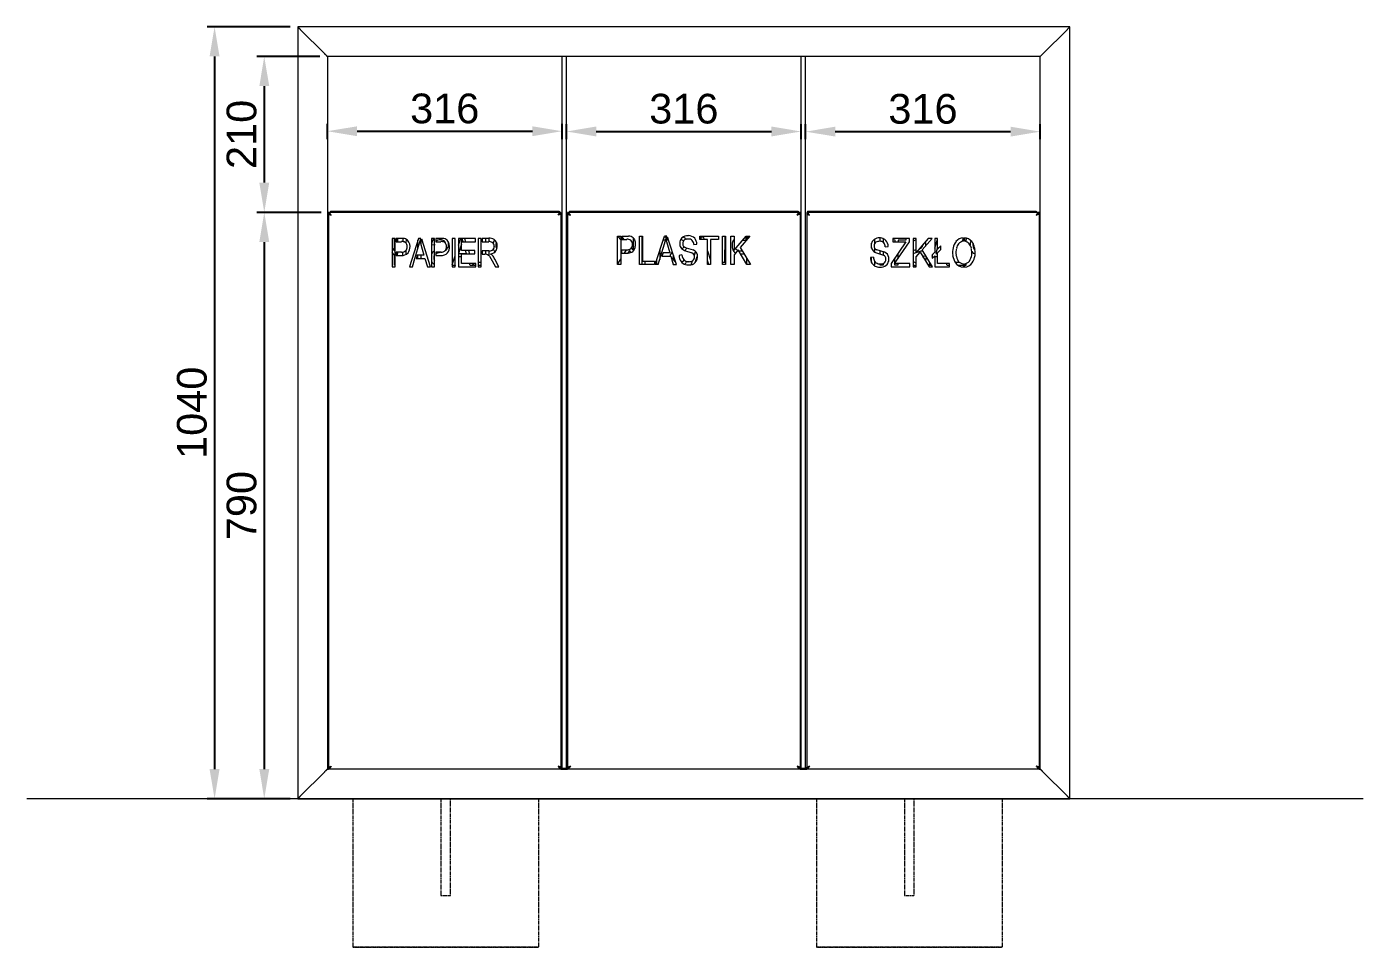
# Model space of a CAD drawing. Header units: millimetres. Extents: x -156 to 4016, y 178 to 3215.
# Drawn here: x -156 to 1644, y 1975 to 3215 of the extents above; entities that cross this region are included whole.
import ezdxf

# ---------------------------------------------------------------- set-up
doc = ezdxf.new("R2010")
doc.units = ezdxf.units.MM
doc.linetypes.add('HIDDEN', pattern=[1.905, 1.27, -0.635])
for name, color, linetype, lineweight in [('ZANO_R', 7, 'Continuous', 0), ('ZANO_R_przerywana', 7, 'HIDDEN', 0), ('ZANO_W', 1, 'Continuous', 0)]:
    doc.layers.add(name, color=color, linetype=linetype, lineweight=lineweight)
doc.styles.get("Standard").update_dxf_attribs({"font": 'ARIALUNI.TTF'})
doc.dimstyles.new('pl i ang', dxfattribs={"dimtxt": 50, "dimasz": 50, "dimexe": 1.25, "dimexo": 0.625, "dimgap": 10, "dimtad": 1, "dimtoh": 1, "dimtxsty": 'Standard', "dimcen": 2.5, "dimclrd": 1, "dimclre": 1, "dimclrt": 1, "dimadec": 0, "dimazin": 0, "dimtfac": 1, "dimtmove": 0, "dimatfit": 3, "dimfxl": 1, "dimarcsym": 1})

# ---------------------------------------------------------------- blocks, each defined once
blk = doc.blocks.new('*D395')
at = {"layer": 'ZANO_W', "color": 1, "lineweight": -2}
for p, q in [((239.3, 3174.9), (154.3, 3174.9)), ((164.3, 3134.9), (164.3, 3004.9)), ((240.8, 2964.9), (154.3, 2964.9))]:
    blk.add_line(p, q, dxfattribs=at)
at = {"layer": 'ZANO_W', "color": 1}
for points in [[(171, 3134.9), (157.7, 3134.9), (164.3, 3174.9)], [(157.7, 3004.9), (171, 3004.9), (164.3, 2964.9)]]:
    blk.add_solid(points, dxfattribs=at)
at = {"layer": 'ZANO_W', "color": 1, "insert": (133.9, 3069.9), "char_height": 40, "attachment_point": 5, "rotation": 90}
blk.add_mtext('210', dxfattribs=at)
blk = doc.blocks.new('*D396')
at = {"layer": 'ZANO_W', "color": 1, "lineweight": -2}
for p, q in [((240.8, 2964.9), (154.3, 2964.9)), ((164.3, 2924.9), (164.3, 2214.9)), ((199.3, 2174.9), (154.3, 2174.9))]:
    blk.add_line(p, q, dxfattribs=at)
at = {"layer": 'ZANO_W', "color": 1}
for points in [[(171, 2924.9), (157.7, 2924.9), (164.3, 2964.9)], [(157.7, 2214.9), (171, 2214.9), (164.3, 2174.9)]]:
    blk.add_solid(points, dxfattribs=at)
at = {"layer": 'ZANO_W', "color": 1, "insert": (133.9, 2569.9), "char_height": 40, "attachment_point": 5, "rotation": 90}
blk.add_mtext('790', dxfattribs=at)
blk = doc.blocks.new('*D397')
at = {"layer": 'ZANO_W', "color": 1, "lineweight": -2}
for p, q in [((199.3, 3214.9), (87.4, 3214.9)), ((97.4, 3174.9), (97.4, 2214.9)), ((199.3, 2174.9), (87.4, 2174.9))]:
    blk.add_line(p, q, dxfattribs=at)
at = {"layer": 'ZANO_W', "color": 1}
for points in [[(104.1, 3174.9), (90.7, 3174.9), (97.4, 3214.9)], [(90.7, 2214.9), (104.1, 2214.9), (97.4, 2174.9)]]:
    blk.add_solid(points, dxfattribs=at)
at = {"layer": 'ZANO_W', "color": 1, "insert": (67, 2694.9), "char_height": 40, "attachment_point": 5, "rotation": 90}
blk.add_mtext('1040', dxfattribs=at)
blk = doc.blocks.new('*D402')
at = {"layer": 'ZANO_W', "color": 1, "lineweight": -2}
for p, q in [((249.3, 3063.5), (249.3, 3084.2)), ((565.3, 3063.5), (565.3, 3084.2)), ((289.3, 3074.2), (525.3, 3074.2))]:
    blk.add_line(p, q, dxfattribs=at)
at = {"layer": 'ZANO_W', "color": 1}
for points in [[(289.3, 3080.8), (289.3, 3067.5), (249.3, 3074.2)], [(525.3, 3067.5), (525.3, 3080.8), (565.3, 3074.2)]]:
    blk.add_solid(points, dxfattribs=at)
at = {"layer": 'ZANO_W', "color": 1, "insert": (407.3, 3104.6), "char_height": 40, "attachment_point": 5}
blk.add_mtext('316', dxfattribs=at)
blk = doc.blocks.new('*D403')
at = {"layer": 'ZANO_W', "color": 1, "lineweight": -2}
for p, q in [((571.3, 3063.5), (571.3, 3083.8)), ((887.3, 3063.5), (887.3, 3083.8)), ((611.3, 3073.8), (847.3, 3073.8))]:
    blk.add_line(p, q, dxfattribs=at)
at = {"layer": 'ZANO_W', "color": 1}
for points in [[(611.3, 3080.5), (611.3, 3067.2), (571.3, 3073.8)], [(847.3, 3067.2), (847.3, 3080.5), (887.3, 3073.8)]]:
    blk.add_solid(points, dxfattribs=at)
at = {"layer": 'ZANO_W', "color": 1, "insert": (729.3, 3104.3), "char_height": 40, "attachment_point": 5}
blk.add_mtext('316', dxfattribs=at)
blk = doc.blocks.new('*D404')
at = {"layer": 'ZANO_W', "color": 1, "lineweight": -2}
for p, q in [((893.3, 3063.5), (893.3, 3083.6)), ((1209.3, 3063.5), (1209.3, 3083.6)), ((933.3, 3073.6), (1169.3, 3073.6))]:
    blk.add_line(p, q, dxfattribs=at)
at = {"layer": 'ZANO_W', "color": 1}
for points in [[(933.3, 3080.3), (933.3, 3067), (893.3, 3073.6)], [(1169.3, 3067), (1169.3, 3080.3), (1209.3, 3073.6)]]:
    blk.add_solid(points, dxfattribs=at)
at = {"layer": 'ZANO_W', "color": 1, "insert": (1051.3, 3104.1), "char_height": 40, "attachment_point": 5}
blk.add_mtext('316', dxfattribs=at)

msp = doc.modelspace()

# ---------------------------------------------------------------- linework, layer by layer
at = {"layer": 'ZANO_R'}
for p, q in [((1249.3, 3214.9), (209.3, 3214.9)), ((209.3, 3214.9), (209.3, 2174.9)), ((210.5, 3213.7), (210.5, 3213.7)), ((211.8, 3212.5), (211.8, 3212.4)), ((245.3, 3178.9), (213.3, 3210.9)), ((213.3, 3210.9), (245.3, 3178.9)), ((1213.3, 3178.9), (1245.3, 3210.9)), ((1245.3, 3210.9), (1213.3, 3178.9)), ((1246.8, 3212.4), (1246.8, 3212.5)), ((1248, 3213.7), (1248, 3213.7)), ((1249.3, 2174.9), (1249.3, 3214.9)), ((226, 3198.2), (226, 3198.2)), ((230.5, 3193.7), (230.5, 3193.7)), ((1228, 3193.7), (1228, 3193.7)), ((1232.5, 3198.2), (1232.5, 3198.2)), ((244.8, 3179.4), (244.8, 3179.5)), ((247, 3177.2), (247, 3177.2)), ((1209.3, 3174.9), (249.3, 3174.9)), ((249.3, 3174.9), (249.3, 2214.9)), ((565.3, 2215.9), (565.3, 3174.9)), ((571.3, 2215.9), (571.3, 3174.9)), ((887.3, 2215.9), (887.3, 3174.9)), ((893.3, 2215.9), (893.3, 3174.9)), ((1209.3, 2214.9), (1209.3, 3174.9)), ((1211.5, 3177.2), (1211.5, 3177.2)), ((1213.8, 3179.5), (1213.8, 3179.4)), ((250.8, 2964.9), (250.8, 2962.9)), ((563.8, 2964.9), (250.8, 2964.9)), ((250.8, 2962.8), (251.4, 2962.8)), ((250.8, 2962.8), (250.8, 2217)), ((253.3, 2966.4), (561.3, 2966.4)), ((253.3, 2966.4), (253.3, 2964.9)), ((253.3, 2962.1), (253.3, 2962)), ((561.3, 2966.4), (561.3, 2964.9)), ((561.3, 2962.1), (561.3, 2962)), ((563.8, 2962.8), (563.1, 2962.8)), ((563.8, 2964.9), (563.8, 2962.9)), ((563.8, 2962.8), (563.8, 2217)), ((572.8, 2964.9), (572.8, 2962.9)), ((885.8, 2964.9), (572.8, 2964.9)), ((572.8, 2962.8), (573.4, 2962.8)), ((572.8, 2962.8), (572.8, 2217)), ((575.3, 2966.4), (575.3, 2964.9)), ((575.3, 2966.4), (883.3, 2966.4)), ((575.3, 2962.1), (575.3, 2962)), ((883.3, 2966.4), (883.3, 2964.9)), ((883.3, 2962.1), (883.3, 2962)), ((885.8, 2962.8), (885.1, 2962.8)), ((885.8, 2964.9), (885.8, 2962.9)), ((885.8, 2962.8), (885.8, 2217)), ((894.8, 2964.9), (894.8, 2962.9)), ((1207.8, 2964.9), (894.8, 2964.9)), ((894.8, 2962.8), (895.4, 2962.8)), ((894.8, 2962.8), (894.8, 2217)), ((895.8, 2966.4), (895.8, 2964.9)), ((895.8, 2966.4), (1203.8, 2966.4)), ((897.8, 2961.7), (897.8, 2961.7)), ((1203.8, 2966.4), (1203.8, 2964.9)), ((1207.8, 2962.8), (1207.1, 2962.8)), ((1207.8, 2964.9), (1207.8, 2962.9)), ((1207.8, 2962.8), (1207.8, 2217)), ((340.6, 2929.9), (336.6, 2929.9)), ((336.6, 2929.9), (336.6, 2891.4)), ((336.6, 2916.7), (339.6, 2913.1)), ((339.6, 2913.1), (339.7, 2929.9)), ((340.6, 2891.4), (340.6, 2929.9)), ((348.5, 2929.9), (342.1, 2929.9)), ((342.1, 2929.9), (342.1, 2925.4)), ((342.1, 2925.4), (348.9, 2925.4)), ((343.7, 2929.9), (343.6, 2925.4)), ((351.2, 2925.4), (351.2, 2929.8)), ((355.2, 2928.9), (355.1, 2923.4)), ((372, 2929.9), (359.7, 2891.4)), ((367.2, 2902.9), (375.1, 2929.9)), ((371.1, 2916.4), (371.2, 2927.5)), ((375.1, 2929.9), (372, 2929.9)), ((376.3, 2928.7), (374.7, 2923.3)), ((374.7, 2923.3), (379.3, 2907.4)), ((375.2, 2924.9), (375.1, 2921.7)), ((376.6, 2927.6), (375.9, 2927.6)), ((388.2, 2891.4), (376.3, 2928.7)), ((393.7, 2929.9), (389.7, 2929.9)), ((389.7, 2929.9), (389.7, 2891.4)), ((393.7, 2920.5), (389.7, 2921)), ((393.7, 2891.4), (393.7, 2929.9)), ((393.7, 2921.9), (393.7, 2920.5)), ((401.6, 2929.9), (395.2, 2929.9)), ((395.2, 2929.9), (395.2, 2925.4)), ((395.2, 2925.4), (402, 2925.4)), ((421.3, 2929.9), (417.3, 2929.9)), ((417.3, 2929.9), (417.3, 2891.4)), ((421.3, 2891.4), (421.3, 2929.9)), ((425.9, 2929.9), (425.9, 2891.4)), ((448.9, 2929.9), (425.9, 2929.9)), ((425.9, 2920.5), (428.9, 2929.9)), ((429.9, 2922), (426, 2909.3)), ((429.1, 2929.9), (430.4, 2925.4)), ((429.9, 2913.4), (429.9, 2925.4)), ((429.9, 2925.4), (448.9, 2925.4)), ((432, 2925.4), (430.7, 2929.9)), ((434, 2929.9), (435.4, 2925.4)), ((448.9, 2925.4), (448.9, 2929.9)), ((456.4, 2929.9), (452.4, 2929.9)), ((452.4, 2929.9), (452.4, 2891.4)), ((456.4, 2891.4), (456.4, 2929.9)), ((466.6, 2929.9), (457.9, 2929.9)), ((457.9, 2929.9), (457.9, 2925.4)), ((457.9, 2925.4), (466.9, 2925.4)), ((462.7, 2925.4), (462.8, 2929.9)), ((466.8, 2930), (466.7, 2925.4)), ((473.9, 2919.3), (473.9, 2919.1)), ((640.2, 2933), (644.3, 2933)), ((640.2, 2894.5), (640.2, 2933)), ((640.3, 2932.4), (644.3, 2932.4)), ((644.3, 2927.7), (640.3, 2932.4)), ((644.3, 2933), (644.3, 2894.5)), ((645.8, 2933), (645.8, 2928.5)), ((645.8, 2933), (654.6, 2932.9)), ((645.8, 2931.9), (648.6, 2928.5)), ((645.8, 2928.5), (652.6, 2928.5)), ((658.7, 2916.6), (661.5, 2913.2)), ((661.6, 2913.3), (661.7, 2929.8)), ((669.8, 2933), (673.8, 2933)), ((669.8, 2894.5), (669.8, 2933)), ((673, 2894.5), (673.2, 2932.2)), ((673.2, 2932.2), (673.8, 2932.2)), ((673.8, 2933), (673.8, 2899)), ((690.8, 2894.5), (703.1, 2933)), ((694.9, 2894.5), (706.4, 2933)), ((704.8, 2927.6), (701.4, 2927.6)), ((702.8, 2932.1), (706.1, 2932.1)), ((706.4, 2933), (703.1, 2933)), ((705.8, 2925.8), (707.5, 2931.4)), ((705.8, 2925.8), (710.5, 2910.5)), ((707.7, 2927.6), (706.4, 2927.6)), ((719.3, 2894.5), (707.5, 2931.4)), ((707.7, 2930.7), (707.7, 2927.6)), ((728.8, 2926.3), (728.6, 2926.4)), ((731.7, 2929.4), (732.4, 2928.7)), ((732.4, 2917.2), (741.9, 2914.4)), ((733.4, 2916.9), (733.2, 2916.5)), ((742.8, 2921.5), (746.8, 2922)), ((750.8, 2933), (775.8, 2933)), ((750.8, 2928.5), (750.8, 2933)), ((750.8, 2929.6), (751, 2930.2)), ((761.3, 2928.5), (750.8, 2928.5)), ((751, 2930.2), (751.5, 2928.5)), ((752.1, 2931.8), (755.4, 2931.8)), ((753.1, 2928.5), (752.1, 2931.8)), ((755.4, 2931.8), (756.5, 2928.5)), ((761.3, 2894.5), (761.3, 2928.5)), ((765.3, 2928.5), (765.3, 2894.5)), ((775.8, 2928.5), (765.3, 2928.5)), ((775.8, 2933), (775.8, 2928.5)), ((781.3, 2933), (785.3, 2933)), ((781.3, 2894.5), (781.3, 2933)), ((784.6, 2897.6), (784.8, 2931.6)), ((784.8, 2931.6), (785.3, 2931.6)), ((785.3, 2933), (785.3, 2894.5)), ((792.8, 2933), (796.9, 2933)), ((792.8, 2894.5), (792.8, 2933)), ((796.9, 2913.8), (813.2, 2933)), ((796.9, 2933), (796.9, 2913.8)), ((818.3, 2933), (805, 2917.4)), ((805, 2917.4), (818.9, 2894.5)), ((812.8, 2927), (808.1, 2927)), ((811.9, 2931.4), (812.8, 2931.4)), ((812.8, 2931.4), (812.8, 2927)), ((813.2, 2933), (818.3, 2933)), ((814.3, 2931.4), (817, 2931.4)), ((814.3, 2928.3), (814.3, 2931.4)), ((982.1, 2916.6), (982.1, 2923.6)), ((986.2, 2928.8), (986.1, 2922.6)), ((986.1, 2917), (986.1, 2911.6)), ((993.7, 2925.9), (993.7, 2930.4)), ((997.7, 2929.5), (997.7, 2924.6)), ((1000.6, 2918.4), (1004.6, 2918.9)), ((1028.4, 2925.4), (1008.6, 2896.1)), ((1010.6, 2929.9), (1010.6, 2925.4)), ((1033.1, 2929.9), (1010.6, 2929.9)), ((1013.7, 2927.6), (1010.6, 2927.7)), ((1010.6, 2925.4), (1028.4, 2925.4)), ((1013.2, 2895.9), (1033.1, 2925.4)), ((1013.7, 2925.4), (1013.7, 2927.6)), ((1017.7, 2927.6), (1017.7, 2925.4)), ((1028.2, 2927.6), (1017.7, 2927.6)), ((1028.2, 2929.9), (1028.2, 2927.6)), ((1033.1, 2925.4), (1033.1, 2929.9)), ((1042.1, 2929.9), (1038.1, 2929.9)), ((1038.1, 2929.9), (1038.1, 2891.4)), ((1042.1, 2910.8), (1042.1, 2929.9)), ((1058.4, 2929.9), (1042.1, 2910.8)), ((1050.2, 2914.3), (1063.5, 2929.9)), ((1063.5, 2929.9), (1058.4, 2929.9)), ((1071.1, 2929.9), (1067.1, 2929.9)), ((1067.1, 2929.9), (1067.1, 2911.2)), ((1067.1, 2916.6), (1071.1, 2928.9)), ((1071.1, 2917.9), (1068.5, 2909.3)), ((1071.1, 2915.2), (1071.1, 2929.9)), ((1075.6, 2919.7), (1071.1, 2915.2)), ((1075.6, 2915), (1075.6, 2919.7)), ((1105.2, 2925.9), (1105.3, 2930.4)), ((1105.7, 2925.9), (1105.7, 2930.4)), ((1107.1, 2930.4), (1107.1, 2925.9)), ((1109.3, 2930.2), (1109.2, 2925.5)), ((1115.9, 2926.3), (1116.1, 2926.6)), ((339.5, 2907.1), (336.6, 2910.6)), ((339.5, 2893.8), (339.5, 2907.1)), ((349, 2911.4), (342.1, 2911.4)), ((342.1, 2911.4), (342.1, 2906.9)), ((342.1, 2906.9), (348.7, 2906.9)), ((343.6, 2911.4), (343.5, 2906.9)), ((351.1, 2906.9), (351.1, 2911.5)), ((355.1, 2913.6), (355.1, 2908.1)), ((363.8, 2891.4), (367.2, 2902.9)), ((370.1, 2907.4), (368.8, 2902.9)), ((368.8, 2902.9), (380.6, 2902.9)), ((379.3, 2907.4), (370.1, 2907.4)), ((371, 2902.9), (371.1, 2907.4)), ((375.1, 2907.4), (375, 2902.9)), ((380.6, 2902.9), (384, 2891.4)), ((402.1, 2911.4), (395.2, 2911.4)), ((395.2, 2911.4), (395.2, 2906.9)), ((395.2, 2906.9), (401.9, 2906.9)), ((402.4, 2911.4), (396.3, 2909.5)), ((417.3, 2894.2), (421.3, 2906.5)), ((429.9, 2904.8), (425.9, 2904.8)), ((426, 2909.3), (435.1, 2909.3)), ((447.9, 2913.4), (429.9, 2913.4)), ((429.9, 2895.9), (429.9, 2908.9)), ((429.9, 2908.9), (447.9, 2908.9)), ((435.1, 2909.3), (435.2, 2908.9)), ((436.8, 2908.9), (435.5, 2913.4)), ((439.2, 2913.4), (440.6, 2908.9)), ((447.9, 2908.9), (447.9, 2913.4)), ((452.4, 2897.7), (456.4, 2897.6)), ((466.9, 2912.9), (457.9, 2912.9)), ((457.9, 2912.9), (457.9, 2908.4)), ((457.9, 2908.4), (461.5, 2908.4)), ((462.6, 2908.4), (462.7, 2912.9)), ((466.7, 2912.9), (466.6, 2906.9)), ((467.8, 2905.7), (471.4, 2899.7)), ((471.4, 2899.7), (475.9, 2891.4)), ((473.1, 2914.9), (472.9, 2915.5)), ((480.3, 2891.4), (474.8, 2902)), ((640.2, 2895.2), (644.3, 2901.7)), ((645.8, 2914.5), (652.6, 2914.5)), ((645.8, 2910), (645.8, 2914.5)), ((645.8, 2910), (652.4, 2910)), ((649.3, 2910), (652.1, 2914.5)), ((656.1, 2913.6), (654, 2910)), ((658.3, 2911), (656.1, 2913.6)), ((673.8, 2899), (689.8, 2899)), ((677, 2899), (677, 2894.5)), ((689.8, 2899), (689.8, 2894.5)), ((693, 2894.5), (693, 2901.5)), ((697.1, 2914.3), (697, 2901.5)), ((701.3, 2910.5), (699.9, 2906)), ((699.9, 2906), (711.8, 2906)), ((710.5, 2910.5), (701.3, 2910.5)), ((711.8, 2906), (715.1, 2894.5)), ((726.8, 2907.5), (722.8, 2907)), ((730.4, 2913.6), (740.1, 2910.5)), ((739.3, 2894.3), (741.1, 2899.8)), ((743.5, 2907.1), (745.2, 2912.2)), ((746.6, 2904.8), (744.2, 2896.8)), ((747.8, 2904.8), (746.6, 2904.8)), ((761.3, 2913), (765.3, 2900.3)), ((763, 2894.5), (761.3, 2900.2)), ((802.3, 2914.2), (796.9, 2907.8)), ((796.9, 2907.8), (796.9, 2894.5)), ((814.3, 2894.5), (802.3, 2914.2)), ((805.8, 2913), (807.6, 2913)), ((806, 2908.5), (805.8, 2908.5)), ((810.4, 2908.5), (806, 2908.5)), ((814.1, 2894.8), (814.1, 2902.3)), ((984.5, 2904.4), (980.5, 2903.9)), ((982, 2897.4), (982, 2904.1)), ((986, 2899.4), (986, 2893.8)), ((987.6, 2910.8), (998, 2907.4)), ((999.6, 2911.3), (989.1, 2914.5)), ((993.6, 2908.8), (993.6, 2913.2)), ((997.6, 2912), (997.6, 2907.5)), ((1013.5, 2896.5), (1013.5, 2903.5)), ((1017.6, 2909.5), (1017.5, 2902.4)), ((1038.1, 2913.7), (1042.1, 2914.8)), ((1038.8, 2909.5), (1038.1, 2909.2)), ((1048.6, 2912.6), (1038.8, 2909.5)), ((1042.1, 2904.8), (1047.5, 2911.2)), ((1042.1, 2891.4), (1042.1, 2904.8)), ((1047.5, 2911.2), (1059.5, 2891.4)), ((1064.1, 2891.4), (1050.2, 2914.3)), ((1052.1, 2906.4), (1055.3, 2906)), ((1067.1, 2911.2), (1063.6, 2907.7)), ((1063.6, 2905.9), (1064.5, 2908.6)), ((1063.6, 2907.7), (1063.6, 2903.2)), ((1063.6, 2903.2), (1067.1, 2906.5)), ((1067.1, 2906.5), (1067.1, 2891.4)), ((1067.1, 2904.8), (1067.1, 2904.8)), ((1071.1, 2904.8), (1067.1, 2904.8)), ((1068.5, 2909.3), (1071.1, 2909.3)), ((1071.1, 2910.5), (1075.6, 2915)), ((1071.1, 2895.9), (1071.1, 2910.5)), ((1094.6, 2897.7), (1100.5, 2897.6)), ((1121, 2914.4), (1121.4, 2914.1)), ((336.6, 2891.4), (340.6, 2891.4)), ((340.6, 2893.8), (339.5, 2893.8)), ((359.7, 2891.4), (363.8, 2891.4)), ((384, 2891.4), (388.2, 2891.4)), ((389.7, 2891.4), (393.7, 2891.4)), ((421.2, 2893.3), (417.3, 2893.4)), ((417.3, 2891.4), (421.3, 2891.4)), ((421.3, 2893.7), (421.2, 2893.3)), ((425.9, 2891.4), (449.4, 2891.4)), ((449.4, 2895.9), (429.9, 2895.9)), ((441.4, 2893.2), (440.6, 2895.9)), ((445.5, 2893.2), (441.4, 2893.2)), ((444.7, 2895.9), (445.5, 2893.2)), ((446.5, 2893.2), (446.6, 2895.9)), ((449.4, 2893.2), (446.5, 2893.2)), ((449.4, 2891.4), (449.4, 2895.9)), ((456.4, 2893.1), (452.4, 2893.2)), ((452.4, 2891.4), (456.4, 2891.4)), ((475.9, 2891.4), (480.3, 2891.4)), ((644.3, 2894.5), (640.2, 2894.5)), ((689.8, 2894.5), (669.8, 2894.5)), ((694.9, 2894.5), (690.8, 2894.5)), ((715.1, 2894.5), (719.3, 2894.5)), ((765.3, 2894.5), (761.3, 2894.5)), ((781.3, 2897.6), (784.6, 2897.6)), ((785.3, 2894.5), (781.3, 2894.5)), ((796.9, 2894.5), (792.8, 2894.5)), ((818.9, 2894.5), (814.3, 2894.5)), ((818.1, 2895.8), (818.1, 2894.5)), ((986, 2893.8), (984.8, 2893.8)), ((993.5, 2893.7), (993.5, 2895.5)), ((997.5, 2893.7), (993.5, 2893.7)), ((997.5, 2896.1), (997.5, 2893.7)), ((1008.6, 2896.1), (1008.6, 2891.4)), ((1008.6, 2891.4), (1033.6, 2891.4)), ((1033.6, 2895.9), (1013.2, 2895.9)), ((1013.5, 2893.6), (1013.5, 2895.9)), ((1017.5, 2893.6), (1013.5, 2893.6)), ((1017.5, 2895.9), (1017.5, 2893.6)), ((1033.6, 2891.4), (1033.6, 2895.9)), ((1038.1, 2891.4), (1042.1, 2891.4)), ((1059.5, 2893.4), (1060.7, 2897)), ((1062.9, 2893.3), (1059.5, 2893.4)), ((1059.5, 2891.4), (1064.1, 2891.4)), ((1067.1, 2891.4), (1087.1, 2891.4)), ((1087.1, 2895.9), (1071.1, 2895.9)), ((1083.9, 2893.2), (1083.1, 2895.9)), ((1087.1, 2893.2), (1083.9, 2893.2)), ((1087.1, 2891.4), (1087.1, 2895.9)), ((1105.7, 2893.1), (1098.9, 2893.1)), ((1105.7, 2890.9), (1105.7, 2895.4)), ((1107.1, 2895.4), (1107.1, 2890.9)), ((1109.1, 2893.1), (1107.1, 2893.1)), ((1109.1, 2895.9), (1109.1, 2893.1)), ((249.3, 2214.9), (250.8, 2214.9)), ((250.8, 2217), (251.4, 2217)), ((250.8, 2214.9), (250.8, 2216.9)), ((563.8, 2214.9), (250.8, 2214.9)), ((563.8, 2217), (563.1, 2217)), ((563.8, 2214.9), (563.8, 2216.9)), ((563.8, 2214.9), (572.8, 2214.9)), ((571.3, 2215.9), (565.3, 2215.9)), ((565.3, 2214.9), (565.3, 2215.9)), ((571.3, 2215.9), (571.3, 2214.9)), ((572.8, 2217), (573.4, 2217)), ((572.8, 2214.9), (572.8, 2216.9)), ((885.8, 2214.9), (572.8, 2214.9)), ((885.8, 2217), (885.1, 2217)), ((885.8, 2214.9), (885.8, 2216.9)), ((885.8, 2214.9), (894.8, 2214.9)), ((893.3, 2215.9), (887.3, 2215.9)), ((887.3, 2214.9), (887.3, 2215.9)), ((893.3, 2215.9), (893.3, 2214.9)), ((894.8, 2217), (895.4, 2217)), ((894.8, 2214.9), (894.8, 2216.9)), ((1207.8, 2214.9), (894.8, 2214.9)), ((1207.8, 2217), (1207.1, 2217)), ((1207.8, 2214.9), (1207.8, 2216.9)), ((1207.8, 2214.9), (1209.3, 2214.9)), ((213.3, 2178.9), (245.3, 2210.9)), ((245.3, 2210.9), (213.3, 2178.9)), ((1245.3, 2178.9), (1213.3, 2210.9)), ((1213.3, 2210.9), (1245.3, 2178.9)), ((1644.2, 2174.9), (-155.5, 2174.9)), ((209.3, 2174.9), (283.8, 2174.9)), ((283.8, 2174.9), (533.8, 2174.9)), ((533.8, 2174.9), (283.8, 2174.9)), ((402.3, 2174.9), (415.3, 2174.9)), ((402.3, 2174.9), (415.3, 2174.9)), ((533.8, 2174.9), (907.8, 2174.9)), ((907.8, 2174.9), (1157.8, 2174.9)), ((1157.8, 2174.9), (907.8, 2174.9)), ((1026.3, 2174.9), (1039.3, 2174.9)), ((1026.3, 2174.9), (1039.3, 2174.9)), ((1157.8, 2174.9), (1249.3, 2174.9))]:
    msp.add_line(p, q, dxfattribs=at)
at = {"layer": 'ZANO_R', "flags": 128}
for points in [[(213.3, 3210.9), (212.6, 3211.6), (211.9, 3212.3), (211.3, 3212.9), (210.7, 3213.5), (210.2, 3214), (209.8, 3214.4), (209.5, 3214.7), (209.3, 3214.9), (209.3, 3214.9)], [(209.3, 3214.9), (209.3, 3214.9), (209.6, 3214.6), (209.9, 3214.3), (210.4, 3213.8), (211, 3213.2), (211.7, 3212.5), (212.5, 3211.7), (213.3, 3210.9)], [(1245.3, 3210.9), (1246.1, 3211.7), (1246.8, 3212.5), (1247.5, 3213.2), (1248.1, 3213.8), (1248.6, 3214.3), (1249, 3214.6), (1249.2, 3214.9), (1249.3, 3214.9)], [(1249.3, 3214.9), (1249.2, 3214.9), (1249, 3214.7), (1248.7, 3214.4), (1248.3, 3214), (1247.8, 3213.5), (1247.3, 3212.9), (1246.6, 3212.3), (1246, 3211.6), (1245.3, 3210.9)], [(249.3, 3174.9), (249.2, 3175), (249, 3175.3), (248.6, 3175.6), (248.1, 3176.1), (247.5, 3176.7), (246.8, 3177.4), (246.1, 3178.2), (245.3, 3178.9)], [(245.3, 3178.9), (246, 3178.2), (246.6, 3177.6), (247.3, 3176.9), (247.8, 3176.4), (248.3, 3175.9), (248.7, 3175.5), (249, 3175.2), (249.2, 3175), (249.3, 3174.9)], [(1209.3, 3174.9), (1209.3, 3175), (1209.6, 3175.2), (1209.9, 3175.6), (1210.4, 3176.1), (1211, 3176.7), (1211.7, 3177.4), (1212.5, 3178.2), (1213.3, 3178.9)], [(1213.3, 3178.9), (1212.5, 3178.2), (1211.7, 3177.4), (1211, 3176.7), (1210.4, 3176.1), (1209.9, 3175.6), (1209.6, 3175.3), (1209.3, 3175), (1209.3, 3174.9)], [(254.6, 2961.1), (253.6, 2962.6), (252.6, 2963.9), (251.7, 2964.7), (250.8, 2964.9)], [(250.8, 2962.8), (251.1, 2962.4), (251.9, 2962), (253.1, 2961.6), (254.6, 2961.1)], [(560, 2961.1), (560.9, 2962.6), (561.9, 2963.9), (562.9, 2964.7), (563.8, 2964.9)], [(563.8, 2962.8), (563.5, 2962.4), (562.7, 2962), (561.4, 2961.6), (560, 2961.1)], [(576.6, 2961.1), (575.6, 2962.6), (574.6, 2963.9), (573.7, 2964.7), (572.8, 2964.9)], [(572.8, 2962.8), (573.1, 2962.4), (573.9, 2962), (575.1, 2961.6), (576.6, 2961.1)], [(882, 2961.1), (882.9, 2962.6), (883.9, 2963.9), (884.9, 2964.7), (885.8, 2964.9)], [(885.8, 2962.8), (885.5, 2962.4), (884.7, 2962), (883.4, 2961.6), (882, 2961.1)], [(898.6, 2961.1), (897.6, 2962.6), (896.6, 2963.9), (895.7, 2964.7), (894.8, 2964.9)], [(894.8, 2962.8), (895.1, 2962.4), (895.9, 2962), (897.1, 2961.6), (898.6, 2961.1)], [(1204, 2961.1), (1204.9, 2962.6), (1205.9, 2963.9), (1206.9, 2964.7), (1207.8, 2964.9)], [(1207.8, 2962.8), (1207.5, 2962.4), (1206.7, 2962), (1205.4, 2961.6), (1204, 2961.1)], [(392.6, 2929), (393.5, 2929.8), (393.7, 2929.9)], [(390.3, 2898), (389.9, 2898.7), (389.7, 2899.1)], [(396.3, 2909.5), (395.5, 2909.1), (395.2, 2909)], [(717.1, 2898.9), (717.7, 2898.5), (718.1, 2898.4)], [(733.6, 2898.7), (733.4, 2898.4), (732.8, 2897.4)], [(716, 2894.5), (715.4, 2894.8), (714.9, 2895.1)], [(1040.1, 2893.2), (1039, 2893.4), (1038.1, 2893.7)], [(245.3, 2210.9), (246.1, 2211.7), (246.8, 2212.5), (247.5, 2213.2), (248.1, 2213.8), (248.6, 2214.3), (249, 2214.6), (249.2, 2214.9), (249.3, 2214.9)], [(249.3, 2214.9), (249.2, 2214.9), (249, 2214.6), (248.6, 2214.3), (248.1, 2213.8), (247.5, 2213.2), (246.8, 2212.5), (246, 2211.7), (245.3, 2210.9)], [(254.6, 2218.7), (253.6, 2217.3), (252.6, 2216), (251.7, 2215.2), (250.8, 2214.9)], [(250.8, 2217), (251.1, 2217.5), (251.9, 2217.9), (253.1, 2218.3), (254.6, 2218.7)], [(563.8, 2217), (563.5, 2217.5), (562.7, 2217.9), (561.4, 2218.3), (560, 2218.7)], [(560, 2218.7), (560.9, 2217.3), (561.9, 2216), (562.9, 2215.2), (563.8, 2214.9)], [(572.8, 2217), (573.1, 2217.5), (573.9, 2217.9), (575.1, 2218.3), (576.6, 2218.7)], [(576.6, 2218.7), (575.6, 2217.3), (574.6, 2216), (573.7, 2215.2), (572.8, 2214.9)], [(882, 2218.7), (882.9, 2217.3), (883.9, 2216), (884.9, 2215.2), (885.8, 2214.9)], [(885.8, 2217), (885.5, 2217.5), (884.7, 2217.9), (883.4, 2218.3), (882, 2218.7)], [(894.8, 2217), (895.1, 2217.5), (895.9, 2217.9), (897.1, 2218.3), (898.6, 2218.7)], [(898.6, 2218.7), (897.6, 2217.3), (896.6, 2216), (895.7, 2215.2), (894.8, 2214.9)], [(1204, 2218.7), (1204.9, 2217.3), (1205.9, 2216), (1206.9, 2215.2), (1207.8, 2214.9)], [(1207.8, 2217), (1207.5, 2217.5), (1206.7, 2217.9), (1205.4, 2218.3), (1204, 2218.7)], [(1213.3, 2210.9), (1212.5, 2211.7), (1211.7, 2212.5), (1211, 2213.2), (1210.4, 2213.8), (1209.9, 2214.3), (1209.6, 2214.6), (1209.3, 2214.9), (1209.3, 2214.9)], [(1209.3, 2214.9), (1209.3, 2214.9), (1209.6, 2214.6), (1209.9, 2214.3), (1210.4, 2213.8), (1211, 2213.2), (1211.7, 2212.5), (1212.5, 2211.7), (1213.3, 2210.9)], [(209.3, 2174.9), (209.3, 2175), (209.6, 2175.2), (209.9, 2175.6), (210.4, 2176.1), (211, 2176.7), (211.7, 2177.4), (212.5, 2178.2), (213.3, 2178.9)], [(213.3, 2178.9), (212.6, 2178.3), (211.9, 2177.6), (211.3, 2176.9), (210.7, 2176.4), (210.2, 2175.9), (209.8, 2175.5), (209.5, 2175.2), (209.3, 2175), (209.3, 2174.9)], [(1249.3, 2174.9), (1249.2, 2175), (1249, 2175.3), (1248.6, 2175.6), (1248.1, 2176.1), (1247.5, 2176.7), (1246.8, 2177.4), (1246.1, 2178.2), (1245.3, 2178.9)], [(1245.3, 2178.9), (1246, 2178.2), (1246.6, 2177.6), (1247.3, 2176.9), (1247.8, 2176.4), (1248.3, 2175.9), (1248.7, 2175.5), (1249, 2175.2), (1249.2, 2175), (1249.3, 2174.9)]]:
    msp.add_lwpolyline(points, dxfattribs=at)
at = {"layer": 'ZANO_R'}
for centre, radius, start, end in [((250, 2956.4), 6.6, 46.0872, 83.2204), ((257, 2966.1), 5.51, 226.0832, 243.7576), ((564.5, 2956.4), 6.6, 96.7795, 133.9129), ((557.5, 2966.1), 5.51, 296.2424, 313.9161), ((572, 2956.4), 6.6, 46.0871, 83.2206), ((579, 2966.1), 5.51, 226.0829, 243.7585), ((886.5, 2956.4), 6.6, 96.7795, 133.9128), ((879.5, 2966.1), 5.51, 296.2415, 313.9165), ((894, 2956.4), 6.6, 46.0872, 83.2205), ((901, 2966.1), 5.51, 226.0856, 243.7564), ((1208.6, 2956.4), 6.6, 96.7797, 133.9123), ((1201.5, 2966.1), 5.51, 296.2394, 313.9197), ((348.9, 2907.5), 22.4, 75.1741, 91.1118), ((349.8, 2915.8), 9.72, 62.6668, 95.0603), ((349.3, 2919), 7.35, 356.9272, 47.6343), ((349.8, 2919.5), 10.8, 356.0337, 63.6041), ((349.1, 2918.1), 7.57, 321.6529, 3.3487), ((347.6, 2918.1), 13, 322.6205, 2.8219), ((403.4, 2920.5), 13.8, 141.8937, 173.6032), ((400.9, 2920.8), 7.22, 85.7839, 139.6597), ((401.8, 2919.8), 8.19, 53.9079, 92.8137), ((402, 2907.5), 22.4, 75.1741, 91.1118), ((402.9, 2915.8), 9.72, 62.6668, 95.0603), ((402.8, 2922), 5.85, 9.5545, 49.5314), ((402.4, 2919), 7.35, 356.9272, 47.6343), ((403, 2919.5), 10.8, 356.0337, 63.6041), ((402.2, 2918.1), 7.57, 321.6529, 3.3487), ((403.2, 2921.5), 9.42, 301.9676, 327.6922), ((400.8, 2918.1), 13, 322.6205, 2.8219), ((403, 2921.7), 9.63, 327.6922, 1.2065), ((402.1, 2922.1), 10.5, 358.578, 15.9855), ((467.3, 2915.1), 14.9, 64.1014, 92.7102), ((467.3, 2916.9), 8.56, 62.7784, 92.7525), ((468.1, 2919.5), 5.86, 357.7885, 58.0425), ((468.1, 2918.8), 5.86, 301.9575, 2.2115), ((487.4, 2920.3), 15.2, 157.0681, 168.4795), ((481.7, 2922.3), 9.17, 142.3781, 154.5341), ((466.8, 2919.8), 11.2, 357.7633, 51.2069), ((482.7, 2920.9), 6.57, 150.065, 185.9973), ((483.3, 2919.6), 7.08, 175.5295, 214.4425), ((465.9, 2919.1), 12, 331.8421, 1.1173), ((653.3, 2918.4), 10.2, 63.568, 94.3946), ((653.1, 2923.7), 9.19, 267.0692, 301.7679), ((654.6, 2922.3), 10.7, 69.6817, 89.6829), ((653.7, 2922.3), 6.57, 353.6856, 51.1078), ((653.2, 2921.1), 7.08, 311.9847, 4.1534), ((654.8, 2923.8), 9.17, 25.1488, 67.5972), ((654.6, 2919.3), 9.2, 301.1504, 340.8641), ((649.1, 2921.8), 15.2, 0.0102, 22.6148), ((647.4, 2921.8), 16.8, 340.8641, 0.0102), ((734.3, 2923.1), 10.5, 135.6623, 181.1049), ((733.4, 2922.7), 9.63, 178.4764, 211.9907), ((723.8, 2919.8), 8.19, 53.9079, 82.0406), ((733.3, 2922.6), 9.42, 211.9907, 252.1876), ((724.6, 2922.9), 6.91, 284.225, 313.5936), ((734.5, 2922.1), 11.4, 85.5975, 132.6392), ((733.7, 2923), 5.85, 130.1515, 181.3881), ((746.4, 2924.1), 18.7, 183.8984, 190.1832), ((731.7, 2921.6), 3.75, 191.7006, 224.7432), ((723.9, 2921.1), 11.4, 47.0437, 67.7123), ((733.9, 2923.9), 6.91, 226.0893, 257.5496), ((726.7, 2920.5), 3.75, 314.9397, 324.0884), ((734.7, 2920.8), 8.19, 86.8692, 125.775), ((725.2, 2921.5), 9.42, 302.776, 327.6922), ((735.6, 2921.8), 7.22, 357.5739, 93.899), ((735.4, 2921.5), 12, 44.6902, 90), ((733.1, 2921.5), 13.8, 1.9689, 37.7892), ((809.4, 2920.3), 15.2, 157.0681, 179.6727), ((811, 2920.3), 16.8, 179.6727, 198.8189), ((803.7, 2922.3), 9.17, 138.2077, 154.5341), ((805.3, 2919.6), 7.08, 207.7852, 227.6982), ((992.4, 2920.1), 10.9, 149.3028, 177.942), ((992.8, 2920.1), 11.2, 177.942, 211.4244), ((991.4, 2920.4), 9.85, 103.8515, 148.093), ((991.2, 2920), 5.66, 124.493, 182.3298), ((991.2, 2919.4), 5.63, 176.3251, 213.1337), ((990.5, 2919.4), 5.07, 216.3121, 253.2845), ((992.7, 2916.6), 9.3, 88.7847, 120.088), ((992.8, 2915.1), 15.4, 78.0314, 103.8515), ((993.2, 2918), 7.94, 46.6729, 92.147), ((992.8, 2917.8), 12.7, 47.4159, 75.8204), ((992.1, 2918.4), 8.49, 0.4771, 39.6594), ((991.8, 2918.8), 12.7, 0.607, 40.9432), ((1043.4, 2920.8), 7.22, 100.2558, 137.1148), ((1045.1, 2922.9), 6.91, 282.1334, 313.5936), ((1047.2, 2920.5), 3.75, 314.9397, 347.9823), ((1032.6, 2923.2), 18.7, 349.4997, 354.5829), ((1044.6, 2922.1), 10.5, 358.578, 18.6381), ((1045.6, 2921.7), 9.63, 349.9886, 1.2065), ((1129.8, 2910.2), 38.6, 169.4069, 184.9814), ((1110.4, 2913.5), 18.9, 140.5219, 168.3516), ((1106.2, 2916.9), 13.6, 92.4993, 140.5219), ((1129.8, 2910.2), 34.1, 169.479, 184.6635), ((1110.4, 2913.5), 14.4, 140.5219, 168.193), ((1106.6, 2916.3), 9.7, 95.3489, 139.0726), ((1106.6, 2916.9), 13.6, 39.4781, 87.5007), ((1106.2, 2916.3), 9.7, 40.9274, 84.6511), ((1102.4, 2913.5), 14.4, 11.807, 39.4781), ((1129.9, 2920.3), 15.2, 157.0681, 177.3672), ((1083, 2910.2), 34.1, 355.3365, 10.521), ((1102.4, 2913.5), 18.9, 11.6484, 39.4781), ((1125.2, 2920.9), 6.57, 163.5608, 185.9973), ((1125.8, 2919.6), 7.08, 175.5295, 227.6982), ((1083, 2910.2), 38.6, 355.0186, 10.5931), ((349.8, 2918.4), 11.5, 264.574, 315.0215), ((349.8, 2919.1), 7.67, 264.0365, 312.795), ((398, 2904.6), 9.5, 116.9586, 152.0189), ((399.1, 2903.4), 10.3, 211.656, 238.7887), ((398.1, 2904.2), 5.54, 142.0692, 181.4884), ((398.8, 2903.9), 6.25, 178.4542, 215.6551), ((403, 2918.4), 11.5, 264.574, 315.0215), ((402.9, 2919.1), 7.67, 264.0365, 312.795), ((462.1, 2901.3), 7.15, 37.894, 94.76), ((467.3, 2921.5), 8.56, 267.2475, 297.2216), ((467.9, 2918.8), 10.1, 275.8726, 328.2496), ((463.2, 2898), 12.2, 47.1611, 61.7635), ((451.7, 2889.8), 26.1, 27.6458, 40.7756), ((481.8, 2917.9), 9.2, 198.8189, 222.8638), ((652.8, 2925.2), 15.2, 268.2392, 295.532), ((723.8, 2903.7), 13.3, 156.567, 170.2956), ((720, 2904.6), 9.5, 131.1566, 152.0189), ((720.1, 2904.2), 5.54, 150.1805, 181.4884), ((720.8, 2903.9), 6.25, 178.4542, 233.8234), ((738.8, 2907.4), 16, 181.5309, 213.875), ((735.1, 2906.5), 12.5, 219.8391, 254.187), ((722.4, 2907.6), 10.1, 289.9605, 300.4592), ((736.3, 2907.7), 9.52, 181.0516, 234.5426), ((722.1, 2906.6), 9.52, 305.1404, 322.7069), ((736, 2908.6), 10.1, 239.2238, 270.276), ((736.4, 2907.6), 9.16, 267.9844, 302.1551), ((737.3, 2904.4), 10.3, 277.9577, 328.0269), ((738.3, 2905.2), 5.54, 358.1945, 70.8181), ((737.6, 2904.9), 6.25, 305.8595, 1.2287), ((738.3, 2905.6), 9.5, 27.664, 68.1562), ((736.1, 2905.2), 11.7, 328.0269, 0.0472), ((734.5, 2904.8), 13.3, 1.8287, 23.1159), ((803.8, 2917.9), 9.2, 198.8189, 237.1321), ((805.4, 2922.2), 9.19, 237.915, 247.4299), ((805.4, 2922.2), 9.19, 253.7173, 272.6137), ((996.5, 2904.1), 15.9, 180.459, 202.3616), ((991.9, 2902.2), 11, 202.3616, 240.1781), ((991.7, 2920.5), 10.6, 216.3596, 247.2588), ((999.6, 2906), 15.1, 186.0982, 206.8666), ((993.3, 2904.3), 8.83, 215.389, 256.0414), ((995.7, 2901.6), 5.84, 289.5433, 4.0146), ((995.9, 2902.1), 5.61, 358.8112, 68.5461), ((995.2, 2901.8), 10.5, 12.5501, 64.8485), ((995.2, 2901.5), 10.2, 309.8228, 347.179), ((992, 2902.2), 13.5, 347.179, 8.171), ((1042.5, 2906.6), 9.16, 240.8585, 267.1221), ((1045.7, 2921.5), 9.42, 287.4953, 301.7973), ((1042.6, 2906.6), 9.52, 344.9754, 358.6313), ((1040.1, 2906.4), 16, 334.7235, 354.097), ((1118.9, 2911.6), 28, 189.7401, 211.4569), ((1118.9, 2911.6), 23.5, 190.1908, 211.4569), ((1106.9, 2905.5), 10.1, 217.6325, 263.1218), ((1105.9, 2905.5), 10.1, 276.8782, 322.3675), ((1093.9, 2911.6), 23.5, 328.5431, 349.8092), ((1124.3, 2917.9), 9.2, 218.0996, 238.5325), ((1093.9, 2911.6), 28, 328.5431, 350.2599), ((1126.1, 2923.7), 15.2, 244.1509, 252.7043), ((723.2, 2905.5), 12.5, 303.3543, 319.8438), ((735.7, 2911.3), 17.3, 256.5724, 279.9448), ((993.7, 2907.2), 16.3, 243.5479, 269.009), ((993.7, 2908.8), 13.3, 259.0792, 287.5302), ((994.3, 2902.6), 11.7, 265.7392, 309.8228), ((1043.2, 2910.3), 17.3, 259.7381, 266.3996), ((1106.5, 2904.8), 13.9, 214.338, 266.631), ((1106.3, 2904.8), 13.9, 273.369, 325.662), ((250, 2223.5), 6.6, 276.7806, 313.9119), ((257, 2213.8), 5.51, 116.2407, 133.9184), ((557.5, 2213.8), 5.51, 46.0822, 63.7592), ((564.5, 2223.5), 6.6, 226.0881, 263.2195), ((572, 2223.5), 6.6, 276.7804, 313.9119), ((579, 2213.8), 5.51, 116.2398, 133.9187), ((886.5, 2223.5), 6.6, 226.0882, 263.2195), ((879.5, 2213.8), 5.51, 46.0819, 63.7602), ((894, 2223.5), 6.6, 276.7805, 313.9118), ((901, 2213.8), 5.51, 116.2419, 133.916), ((1208.6, 2223.5), 6.6, 226.0886, 263.2194), ((1201.5, 2213.8), 5.51, 46.0786, 63.7623)]:
    msp.add_arc(centre, radius, start, end, dxfattribs=at)
at = {"layer": 'ZANO_R_przerywana'}
for p, q in [((283.8, 2174.9), (283.8, 1974.9)), ((283.8, 2174.9), (283.8, 1974.9)), ((402.3, 2174.9), (402.3, 2044.9)), ((415.3, 2044.9), (415.3, 2174.9)), ((533.8, 2174.9), (533.8, 1974.9)), ((533.8, 2174.9), (533.8, 1974.9)), ((907.8, 2174.9), (907.8, 1974.9)), ((907.8, 2174.9), (907.8, 1974.9)), ((1026.3, 2174.9), (1026.3, 2044.9)), ((1039.3, 2044.9), (1039.3, 2174.9)), ((1157.8, 2174.9), (1157.8, 1974.9)), ((1157.8, 2174.9), (1157.8, 1974.9)), ((402.3, 2044.9), (415.3, 2044.9)), ((402.3, 2044.9), (415.3, 2044.9)), ((1026.3, 2044.9), (1039.3, 2044.9)), ((1026.3, 2044.9), (1039.3, 2044.9)), ((283.8, 1974.9), (533.8, 1974.9)), ((533.8, 1974.9), (283.8, 1974.9)), ((907.8, 1974.9), (1157.8, 1974.9)), ((1157.8, 1974.9), (907.8, 1974.9))]:
    msp.add_line(p, q, dxfattribs=at)

# ---------------------------------------------------------------- dimensions: what is measured, and where the dimension line sits
at = {"layer": 'ZANO_W'}
for base, p1, p2, picture, middle in [((97.4, 2174.9), (209.3, 3214.9), (209.3, 2174.9), '*D397', (67, 2694.9)), ((164.3, 2964.9), (249.3, 3174.9), (250.8, 2964.9), '*D395', (133.9, 3069.9)), ((164.3, 2174.9), (250.8, 2964.9), (209.3, 2174.9), '*D396', (133.9, 2569.9))]:
    dim = msp.add_linear_dim(base=base, p1=p1, p2=p2, angle=90, dimstyle='pl i ang', override={"dimtxt": 40, "dimasz": 40, "dimexe": 10, "dimexo": 10, "dimtoh": 0, "dimdec": 0, "dimtdec": 0, "dimtmove": 1}, dxfattribs=at)
    dim.commit()
    dim.dimension.update_dxf_attribs({"geometry": picture, "text_midpoint": middle})
for base, p1, p2, picture, middle in [((565.3, 3074.2), (249.3, 3053.5), (565.3, 3053.5), '*D402', (407.3, 3104.6)), ((887.3, 3073.8), (571.3, 3053.5), (887.3, 3053.5), '*D403', (729.3, 3104.3)), ((1209.3, 3073.6), (893.3, 3053.5), (1209.3, 3053.5), '*D404', (1051.3, 3104.1))]:
    dim = msp.add_linear_dim(base=base, p1=p1, p2=p2, dimstyle='pl i ang', override={"dimtxt": 40, "dimasz": 40, "dimexe": 10, "dimexo": 10, "dimtoh": 0, "dimdec": 0, "dimtdec": 0, "dimtmove": 1}, dxfattribs=at)
    dim.commit()
    dim.dimension.update_dxf_attribs({"geometry": picture, "text_midpoint": middle})

doc.saveas('drawing.dxf')
